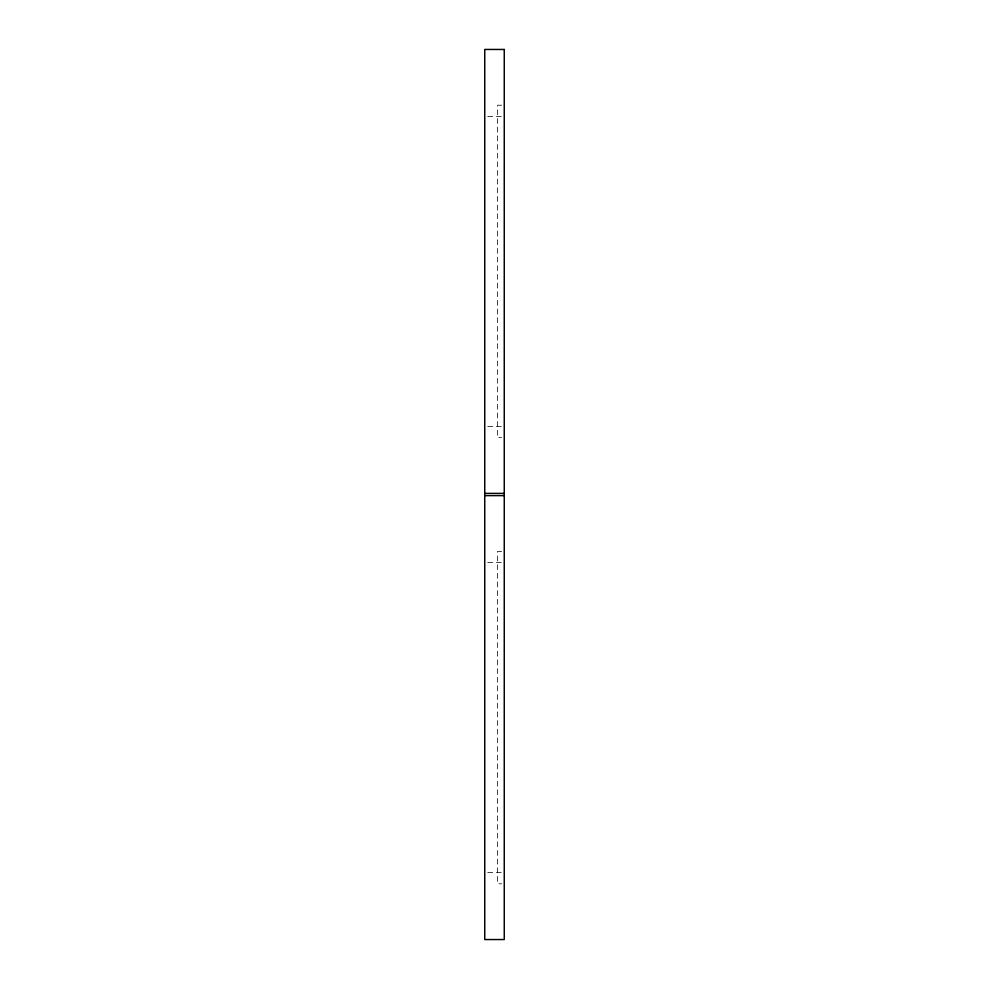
<?xml version="1.0" encoding="UTF-8"?>
<svg xmlns="http://www.w3.org/2000/svg" width="989" height="989" viewBox="0 0 989 989"><rect width="100%" height="100%" fill="white"/><g stroke="black" fill="none" stroke-linecap="round" stroke-linejoin="round"><path stroke-width="0.74" stroke-dasharray="4.95 3.71" d="M501.584 105.217L497.566 105.217L497.566 437.608L501.584 437.608M487.738 116.381L501.262 116.381M487.738 426.457L501.262 426.457M501.584 551.392L497.566 551.392L497.566 883.783L501.584 883.783M487.738 562.543L501.262 562.543M487.738 872.619L501.262 872.619"/><path stroke-width="1.48" d="M484.746 493.387L504.254 493.387M484.746 495.613L504.254 495.613M504.254 49.45L484.746 49.45L484.746 939.55L504.254 939.55L504.254 49.45"/></g></svg>
